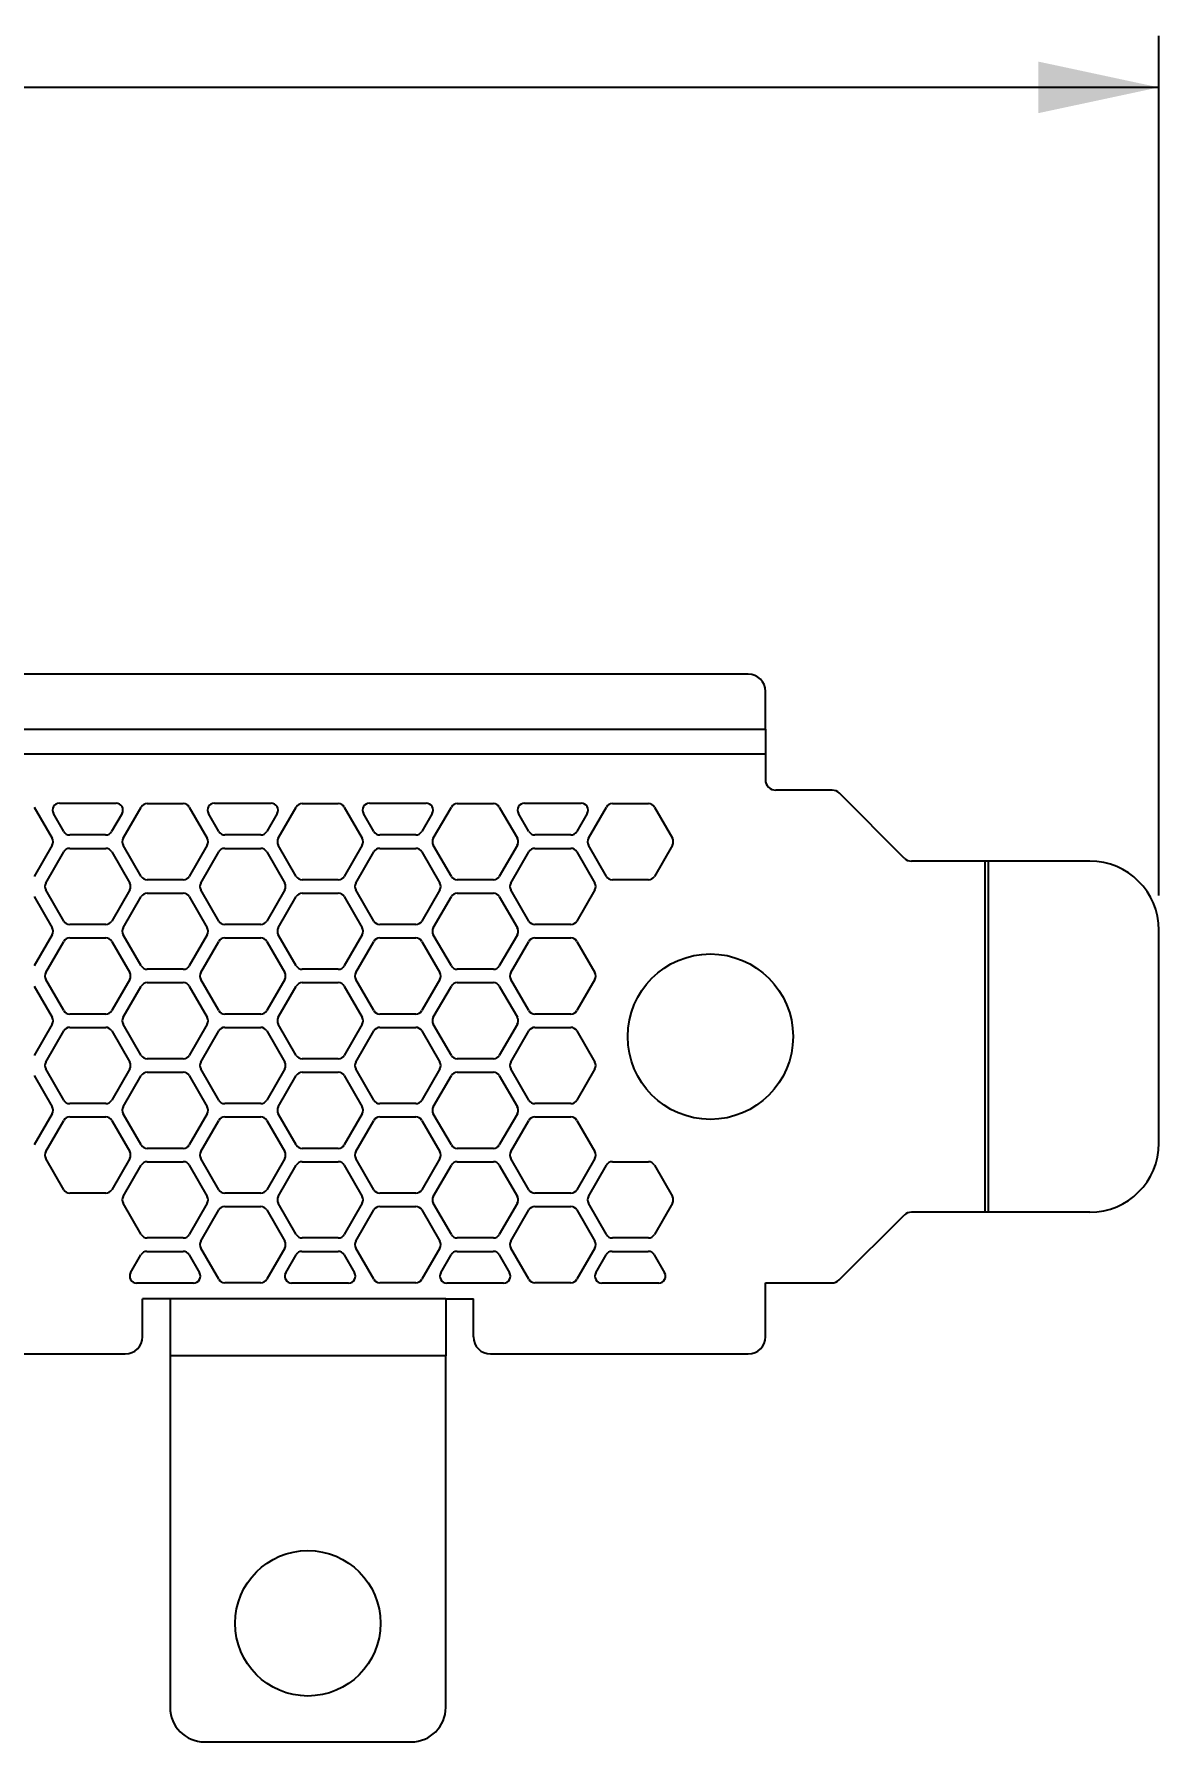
# Model space of a CAD drawing. Extents: x 0 to 420, y 0 to 297.
# Drawn here: x 243.69 to 276.33, y 138.57 to 188.12 of the extents above; entities that cross this region are included whole.
import ezdxf
from ezdxf.enums import TextEntityAlignment as Align

# ---------------------------------------------------------------- set-up
doc = ezdxf.new("R2010")
doc.units = 0
doc.header["$LTSCALE"] = 23.1
doc.layers.get('0').update_dxf_attribs({"linetype": 'CONTINUOUS'})
doc.layers.add('02-AXIS', color=7, linetype='CONTINUOUS')
doc.layers.add('02___PRT_ALL_AXES', color=7, linetype='CONTINUOUS')
doc.styles.get("Standard").update_dxf_attribs({"font": 'gothic.ttf'})
doc.dimstyles.get("Standard").update_dxf_attribs({"dimtxt": 2.5, "dimasz": 2.5, "dimexe": 1.25, "dimexo": 0.625, "dimtad": 1, "dimcen": 2.5, "dimazin": 3, "dimtfac": 1, "dimtmove": 0, "dimatfit": 3})

# ---------------------------------------------------------------- blocks, each defined once
blk = doc.blocks.new('_FILLED')
at = {"color": 0, "linetype": 'BYBLOCK'}
blk.add_solid([(0, 0), (-1, 0.214), (-1, -0.214)], dxfattribs=at)
blk = doc.blocks.new('*D0')
at = {"color": 2, "linetype": 'CONTINUOUS'}
for p, q in [((144.828, 164.699), (144.828, 188.08)), ((276.329, 163.124), (276.329, 188.08)), ((144.828, 186.58), (201.759, 186.58)), ((276.329, 186.58), (219.398, 186.58))]:
    blk.add_line(p, q, dxfattribs=at)
at = {"color": 2, "linetype": 'CONTINUOUS', "xscale": 3.5, "yscale": 3.5, "zscale": 3.5, "rotation": 180}
blk.add_blockref('_FILLED', (144.828, 186.58), dxfattribs=at)
at = {"color": 2, "linetype": 'CONTINUOUS', "xscale": 3.5, "yscale": 3.5, "zscale": 3.5}
blk.add_blockref('_FILLED', (276.329, 186.58), dxfattribs=at)
at = {"color": 2, "linetype": 'CONTINUOUS'}
blk.add_text('131.5', height=3, dxfattribs=at).set_placement((210.578, 185.08), align=Align.CENTER)

msp = doc.modelspace()

# ---------------------------------------------------------------- linework, layer by layer
at = {"color": 3, "linetype": 'CONTINUOUS'}
for p, q in [((264.412, 169.553), (161.674, 169.553)), ((264.912, 167.953), (264.912, 169.053)), ((264.912, 167.239), (264.912, 166.484)), ((266.845, 166.184), (265.212, 166.184)), ((268.941, 164.212), (267.057, 166.096)), ((243.688, 165.695), (244.211, 164.789)), ((244.419, 165.809), (246.065, 165.809)), ((246.273, 164.789), (246.796, 165.695)), ((246.969, 165.795), (248.015, 165.795)), ((248.188, 165.695), (248.711, 164.789)), ((248.919, 165.809), (250.565, 165.809)), ((250.773, 164.789), (251.296, 165.695)), ((251.469, 165.795), (252.515, 165.795)), ((252.688, 165.695), (253.211, 164.789)), ((253.419, 165.809), (255.065, 165.809)), ((255.273, 164.789), (255.796, 165.695)), ((255.969, 165.795), (257.015, 165.795)), ((257.188, 165.695), (257.711, 164.789)), ((257.919, 165.809), (259.565, 165.809)), ((259.773, 164.789), (260.296, 165.695)), ((260.469, 165.795), (261.515, 165.795)), ((261.688, 165.695), (262.211, 164.789)), ((244.547, 164.986), (244.245, 165.509)), ((246.238, 165.509), (245.936, 164.986)), ((249.047, 164.986), (248.745, 165.509)), ((250.738, 165.509), (250.436, 164.986)), ((253.547, 164.986), (253.245, 165.509)), ((255.238, 165.509), (254.936, 164.986)), ((258.047, 164.986), (257.745, 165.509)), ((259.738, 165.509), (259.436, 164.986)), ((244.211, 164.589), (243.688, 163.684)), ((245.763, 164.886), (244.721, 164.886)), ((246.796, 163.684), (246.273, 164.589)), ((248.711, 164.589), (248.188, 163.684)), ((250.263, 164.886), (249.221, 164.886)), ((251.296, 163.684), (250.773, 164.589)), ((253.211, 164.589), (252.688, 163.684)), ((254.763, 164.886), (253.721, 164.886)), ((255.796, 163.684), (255.273, 164.589)), ((257.711, 164.589), (257.188, 163.684)), ((259.263, 164.886), (258.221, 164.886)), ((260.296, 163.684), (259.773, 164.589)), ((262.211, 164.589), (261.688, 163.684)), ((244.023, 163.49), (244.546, 164.396)), ((244.719, 164.496), (245.765, 164.496)), ((245.938, 164.396), (246.461, 163.49)), ((248.523, 163.49), (249.046, 164.396)), ((249.219, 164.496), (250.265, 164.496)), ((250.438, 164.396), (250.961, 163.49)), ((253.023, 163.49), (253.546, 164.396)), ((253.719, 164.496), (254.765, 164.496)), ((254.938, 164.396), (255.461, 163.49)), ((257.523, 163.49), (258.046, 164.396)), ((258.219, 164.496), (259.265, 164.496)), ((259.438, 164.396), (259.961, 163.49)), ((271.292, 164.124), (269.153, 164.124)), ((274.329, 164.124), (271.384, 164.124)), ((248.015, 163.584), (246.969, 163.584)), ((252.515, 163.584), (251.469, 163.584)), ((257.015, 163.584), (255.969, 163.584)), ((261.515, 163.584), (260.469, 163.584)), ((243.688, 163.097), (244.211, 162.191)), ((244.546, 162.385), (244.023, 163.29)), ((246.461, 163.29), (245.938, 162.385)), ((246.273, 162.191), (246.796, 163.097)), ((246.969, 163.197), (248.015, 163.197)), ((248.188, 163.097), (248.711, 162.191)), ((249.046, 162.385), (248.523, 163.29)), ((250.961, 163.29), (250.438, 162.385)), ((250.773, 162.191), (251.296, 163.097)), ((251.469, 163.197), (252.515, 163.197)), ((252.688, 163.097), (253.211, 162.191)), ((253.546, 162.385), (253.023, 163.29)), ((255.461, 163.29), (254.938, 162.385)), ((255.273, 162.191), (255.796, 163.097)), ((255.969, 163.197), (257.015, 163.197)), ((257.188, 163.097), (257.711, 162.191)), ((258.046, 162.385), (257.523, 163.29)), ((259.961, 163.29), (259.438, 162.385)), ((245.765, 162.285), (244.719, 162.285)), ((250.265, 162.285), (249.219, 162.285)), ((254.765, 162.285), (253.719, 162.285)), ((259.265, 162.285), (258.219, 162.285)), ((276.329, 155.939), (276.329, 162.124)), ((244.211, 161.991), (243.688, 161.086)), ((244.023, 160.892), (244.546, 161.798)), ((244.719, 161.898), (245.765, 161.898)), ((245.938, 161.798), (246.461, 160.892)), ((246.796, 161.086), (246.273, 161.991)), ((248.711, 161.991), (248.188, 161.086)), ((248.523, 160.892), (249.046, 161.798)), ((249.219, 161.898), (250.265, 161.898)), ((250.438, 161.798), (250.961, 160.892)), ((251.296, 161.086), (250.773, 161.991)), ((253.211, 161.991), (252.688, 161.086)), ((253.023, 160.892), (253.546, 161.798)), ((253.719, 161.898), (254.765, 161.898)), ((254.938, 161.798), (255.461, 160.892)), ((255.796, 161.086), (255.273, 161.991)), ((257.711, 161.991), (257.188, 161.086)), ((257.523, 160.892), (258.046, 161.798)), ((258.219, 161.898), (259.265, 161.898)), ((259.438, 161.798), (259.961, 160.892)), ((244.546, 159.787), (244.023, 160.692)), ((246.461, 160.692), (245.938, 159.787)), ((248.015, 160.986), (246.969, 160.986)), ((246.969, 160.599), (248.015, 160.599)), ((249.046, 159.787), (248.523, 160.692)), ((250.961, 160.692), (250.438, 159.787)), ((252.515, 160.986), (251.469, 160.986)), ((251.469, 160.599), (252.515, 160.599)), ((253.546, 159.787), (253.023, 160.692)), ((255.461, 160.692), (254.938, 159.787)), ((257.015, 160.986), (255.969, 160.986)), ((255.969, 160.599), (257.015, 160.599)), ((258.046, 159.787), (257.523, 160.692)), ((259.961, 160.692), (259.438, 159.787)), ((243.688, 160.499), (244.211, 159.593)), ((246.273, 159.593), (246.796, 160.499)), ((248.188, 160.499), (248.711, 159.593)), ((250.773, 159.593), (251.296, 160.499)), ((252.688, 160.499), (253.211, 159.593)), ((255.273, 159.593), (255.796, 160.499)), ((257.188, 160.499), (257.711, 159.593)), ((245.765, 159.687), (244.719, 159.687)), ((250.265, 159.687), (249.219, 159.687)), ((254.765, 159.687), (253.719, 159.687)), ((259.265, 159.687), (258.219, 159.687)), ((244.211, 159.393), (243.688, 158.488)), ((244.023, 158.294), (244.546, 159.2)), ((244.719, 159.3), (245.765, 159.3)), ((245.938, 159.2), (246.461, 158.294)), ((246.796, 158.488), (246.273, 159.393)), ((248.711, 159.393), (248.188, 158.488)), ((248.523, 158.294), (249.046, 159.2)), ((249.219, 159.3), (250.265, 159.3)), ((250.438, 159.2), (250.961, 158.294)), ((251.296, 158.488), (250.773, 159.393)), ((253.211, 159.393), (252.688, 158.488)), ((253.023, 158.294), (253.546, 159.2)), ((253.719, 159.3), (254.765, 159.3)), ((254.938, 159.2), (255.461, 158.294)), ((255.796, 158.488), (255.273, 159.393)), ((257.711, 159.393), (257.188, 158.488)), ((257.523, 158.294), (258.046, 159.2)), ((258.219, 159.3), (259.265, 159.3)), ((259.438, 159.2), (259.961, 158.294)), ((244.546, 157.189), (244.023, 158.094)), ((246.461, 158.094), (245.938, 157.189)), ((248.015, 158.388), (246.969, 158.388)), ((249.046, 157.189), (248.523, 158.094)), ((250.961, 158.094), (250.438, 157.189)), ((252.515, 158.388), (251.469, 158.388)), ((253.546, 157.189), (253.023, 158.094)), ((255.461, 158.094), (254.938, 157.189)), ((257.015, 158.388), (255.969, 158.388)), ((258.046, 157.189), (257.523, 158.094)), ((259.961, 158.094), (259.438, 157.189)), ((243.688, 157.901), (244.211, 156.995)), ((246.273, 156.995), (246.796, 157.901)), ((246.969, 158.001), (248.015, 158.001)), ((248.188, 157.901), (248.711, 156.995)), ((250.773, 156.995), (251.296, 157.901)), ((251.469, 158.001), (252.515, 158.001)), ((252.688, 157.901), (253.211, 156.995)), ((255.273, 156.995), (255.796, 157.901)), ((255.969, 158.001), (257.015, 158.001)), ((257.188, 157.901), (257.711, 156.995)), ((244.211, 156.795), (243.688, 155.89)), ((244.023, 155.696), (244.546, 156.602)), ((245.765, 157.089), (244.719, 157.089)), ((244.719, 156.702), (245.765, 156.702)), ((245.938, 156.602), (246.461, 155.696)), ((246.796, 155.89), (246.273, 156.795)), ((248.711, 156.795), (248.188, 155.89)), ((248.523, 155.696), (249.046, 156.602)), ((250.265, 157.089), (249.219, 157.089)), ((249.219, 156.702), (250.265, 156.702)), ((250.438, 156.602), (250.961, 155.696)), ((251.296, 155.89), (250.773, 156.795)), ((253.211, 156.795), (252.688, 155.89)), ((253.023, 155.696), (253.546, 156.602)), ((254.765, 157.089), (253.719, 157.089)), ((253.719, 156.702), (254.765, 156.702)), ((254.938, 156.602), (255.461, 155.696)), ((255.796, 155.89), (255.273, 156.795)), ((257.711, 156.795), (257.188, 155.89)), ((257.523, 155.696), (258.046, 156.602)), ((259.265, 157.089), (258.219, 157.089)), ((258.219, 156.702), (259.265, 156.702)), ((259.438, 156.602), (259.961, 155.696)), ((248.015, 155.79), (246.969, 155.79)), ((252.515, 155.79), (251.469, 155.79)), ((257.015, 155.79), (255.969, 155.79)), ((244.546, 154.59), (244.023, 155.496)), ((246.461, 155.496), (245.938, 154.59)), ((246.273, 154.397), (246.796, 155.303)), ((246.969, 155.403), (248.015, 155.403)), ((248.188, 155.303), (248.711, 154.397)), ((249.046, 154.59), (248.523, 155.496)), ((250.961, 155.496), (250.438, 154.59)), ((250.773, 154.397), (251.296, 155.303)), ((251.469, 155.403), (252.515, 155.403)), ((252.688, 155.303), (253.211, 154.397)), ((253.546, 154.59), (253.023, 155.496)), ((255.461, 155.496), (254.938, 154.59)), ((255.273, 154.397), (255.796, 155.303)), ((255.969, 155.403), (257.015, 155.403)), ((257.188, 155.303), (257.711, 154.397)), ((258.046, 154.59), (257.523, 155.496)), ((259.961, 155.496), (259.438, 154.59)), ((259.773, 154.397), (260.296, 155.303)), ((260.469, 155.403), (261.515, 155.403)), ((261.688, 155.303), (262.211, 154.397)), ((245.765, 154.49), (244.719, 154.49)), ((246.796, 153.291), (246.273, 154.197)), ((248.711, 154.197), (248.188, 153.291)), ((250.265, 154.49), (249.219, 154.49)), ((251.296, 153.291), (250.773, 154.197)), ((253.211, 154.197), (252.688, 153.291)), ((254.765, 154.49), (253.719, 154.49)), ((255.796, 153.291), (255.273, 154.197)), ((257.711, 154.197), (257.188, 153.291)), ((259.265, 154.49), (258.219, 154.49)), ((260.296, 153.291), (259.773, 154.197)), ((262.211, 154.197), (261.688, 153.291)), ((248.523, 153.098), (249.046, 154.004)), ((249.219, 154.104), (250.265, 154.104)), ((250.438, 154.004), (250.961, 153.098)), ((253.023, 153.098), (253.546, 154.004)), ((253.719, 154.104), (254.765, 154.104)), ((254.938, 154.004), (255.461, 153.098)), ((257.523, 153.098), (258.046, 154.004)), ((258.219, 154.104), (259.265, 154.104)), ((259.438, 154.004), (259.961, 153.098)), ((267.052, 151.971), (268.941, 153.852)), ((271.292, 153.939), (269.153, 153.939)), ((274.329, 153.939), (271.384, 153.939)), ((248.015, 153.191), (246.969, 153.191)), ((252.515, 153.191), (251.469, 153.191)), ((257.015, 153.191), (255.969, 153.191)), ((261.515, 153.191), (260.469, 153.191)), ((246.488, 152.182), (246.788, 152.702)), ((246.961, 152.802), (248.012, 152.802)), ((248.185, 152.702), (248.486, 152.182)), ((249.046, 151.992), (248.523, 152.898)), ((250.961, 152.898), (250.438, 151.992)), ((250.988, 152.182), (251.288, 152.702)), ((251.461, 152.802), (252.512, 152.802)), ((252.685, 152.702), (252.986, 152.182)), ((253.546, 151.992), (253.023, 152.898)), ((255.461, 152.898), (254.938, 151.992)), ((255.488, 152.182), (255.788, 152.702)), ((255.961, 152.802), (257.012, 152.802)), ((257.185, 152.702), (257.486, 152.182)), ((258.046, 151.992), (257.523, 152.898)), ((259.961, 152.898), (259.438, 151.992)), ((259.988, 152.182), (260.288, 152.702)), ((260.461, 152.802), (261.512, 152.802)), ((261.685, 152.702), (261.986, 152.182)), ((248.313, 151.882), (246.661, 151.882)), ((250.265, 151.892), (249.219, 151.892)), ((252.813, 151.882), (251.161, 151.882)), ((254.765, 151.892), (253.719, 151.892)), ((257.313, 151.882), (255.661, 151.882)), ((259.265, 151.892), (258.219, 151.892)), ((261.813, 151.882), (260.161, 151.882)), ((264.914, 151.884), (266.84, 151.884)), ((264.914, 150.324), (264.914, 151.884)), ((247.632, 151.424), (246.832, 151.424)), ((246.832, 150.324), (246.832, 151.424)), ((255.634, 151.424), (256.434, 151.424)), ((256.434, 150.324), (256.434, 151.424)), ((170.462, 149.824), (246.332, 149.824)), ((247.632, 149.767), (247.632, 139.567)), ((255.634, 139.567), (255.634, 149.767)), ((256.934, 149.824), (264.414, 149.824)), ((248.632, 138.567), (254.634, 138.567))]:
    msp.add_line(p, q, dxfattribs=at)
for centre, radius, start, end in [((264.412, 169.053), 0.5, 0, 90), ((265.212, 166.484), 0.3, 180, 270), ((266.845, 165.884), 0.3, 45, 90), ((244.419, 165.609), 0.2, 90, 210), ((246.065, 165.609), 0.2, 330, 90), ((246.969, 165.595), 0.2, 90, 150), ((248.015, 165.595), 0.2, 30, 90), ((248.919, 165.609), 0.2, 90, 210), ((250.565, 165.609), 0.2, 330, 90), ((251.469, 165.595), 0.2, 90, 150), ((252.515, 165.595), 0.2, 30, 90), ((253.419, 165.609), 0.2, 90, 210), ((255.065, 165.609), 0.2, 330, 90), ((255.969, 165.595), 0.2, 90, 150), ((257.015, 165.595), 0.2, 30, 90), ((257.919, 165.609), 0.2, 90, 210), ((259.565, 165.609), 0.2, 330, 90), ((260.469, 165.595), 0.2, 90, 150), ((261.515, 165.595), 0.2, 30, 90), ((244.037, 164.689), 0.2, 330, 30), ((244.721, 165.086), 0.2, 210, 270), ((245.763, 165.086), 0.2, 270, 330), ((246.446, 164.689), 0.2, 150, 210), ((248.537, 164.689), 0.2, 330, 30), ((249.221, 165.086), 0.2, 210, 270), ((250.263, 165.086), 0.2, 270, 330), ((250.946, 164.689), 0.2, 150, 210), ((253.037, 164.689), 0.2, 330, 30), ((253.721, 165.086), 0.2, 210, 270), ((254.763, 165.086), 0.2, 270, 330), ((255.446, 164.689), 0.2, 150, 210), ((257.537, 164.689), 0.2, 330, 30), ((258.221, 165.086), 0.2, 210, 270), ((259.263, 165.086), 0.2, 270, 330), ((259.946, 164.689), 0.2, 150, 210), ((262.037, 164.689), 0.2, 330, 30), ((244.719, 164.296), 0.2, 90, 150), ((245.765, 164.296), 0.2, 30, 90), ((249.219, 164.296), 0.2, 90, 150), ((250.265, 164.296), 0.2, 30, 90), ((253.719, 164.296), 0.2, 90, 150), ((254.765, 164.296), 0.2, 30, 90), ((258.219, 164.296), 0.2, 90, 150), ((259.265, 164.296), 0.2, 30, 90), ((269.153, 164.424), 0.3, 225, 270), ((274.329, 162.124), 2, 0, 90), ((246.969, 163.784), 0.2, 210, 270), ((248.015, 163.784), 0.2, 270, 330), ((251.469, 163.784), 0.2, 210, 270), ((252.515, 163.784), 0.2, 270, 330), ((255.969, 163.784), 0.2, 210, 270), ((257.015, 163.784), 0.2, 270, 330), ((260.469, 163.784), 0.2, 210, 270), ((261.515, 163.784), 0.2, 270, 330), ((244.196, 163.39), 0.2, 150, 210), ((246.287, 163.39), 0.2, 330, 30), ((246.969, 162.997), 0.2, 90, 150), ((248.015, 162.997), 0.2, 30, 90), ((248.696, 163.39), 0.2, 150, 210), ((250.787, 163.39), 0.2, 330, 30), ((251.469, 162.997), 0.2, 90, 150), ((252.515, 162.997), 0.2, 30, 90), ((253.196, 163.39), 0.2, 150, 210), ((255.287, 163.39), 0.2, 330, 30), ((255.969, 162.997), 0.2, 90, 150), ((257.015, 162.997), 0.2, 30, 90), ((257.696, 163.39), 0.2, 150, 210), ((259.787, 163.39), 0.2, 330, 30), ((244.037, 162.091), 0.2, 330, 30), ((244.719, 162.485), 0.2, 210, 270), ((245.765, 162.485), 0.2, 270, 330), ((246.446, 162.091), 0.2, 150, 210), ((248.537, 162.091), 0.2, 330, 30), ((249.219, 162.485), 0.2, 210, 270), ((250.265, 162.485), 0.2, 270, 330), ((250.946, 162.091), 0.2, 150, 210), ((253.037, 162.091), 0.2, 330, 30), ((253.719, 162.485), 0.2, 210, 270), ((254.765, 162.485), 0.2, 270, 330), ((255.446, 162.091), 0.2, 150, 210), ((257.537, 162.091), 0.2, 330, 30), ((258.219, 162.485), 0.2, 210, 270), ((259.265, 162.485), 0.2, 270, 330), ((244.719, 161.698), 0.2, 90, 150), ((245.765, 161.698), 0.2, 30, 90), ((249.219, 161.698), 0.2, 90, 150), ((250.265, 161.698), 0.2, 30, 90), ((253.719, 161.698), 0.2, 90, 150), ((254.765, 161.698), 0.2, 30, 90), ((258.219, 161.698), 0.2, 90, 150), ((259.265, 161.698), 0.2, 30, 90), ((246.969, 161.186), 0.2, 210, 270), ((248.015, 161.186), 0.2, 270, 330), ((251.469, 161.186), 0.2, 210, 270), ((252.515, 161.186), 0.2, 270, 330), ((255.969, 161.186), 0.2, 210, 270), ((257.015, 161.186), 0.2, 270, 330), ((244.196, 160.792), 0.2, 150, 210), ((246.287, 160.792), 0.2, 330, 30), ((246.969, 160.399), 0.2, 90, 150), ((248.015, 160.399), 0.2, 30, 90), ((248.696, 160.792), 0.2, 150, 210), ((250.787, 160.792), 0.2, 330, 30), ((251.469, 160.399), 0.2, 90, 150), ((252.515, 160.399), 0.2, 30, 90), ((253.196, 160.792), 0.2, 150, 210), ((255.287, 160.792), 0.2, 330, 30), ((255.969, 160.399), 0.2, 90, 150), ((257.015, 160.399), 0.2, 30, 90), ((257.696, 160.792), 0.2, 150, 210), ((259.787, 160.792), 0.2, 330, 30), ((244.037, 159.493), 0.2, 330, 30), ((244.719, 159.887), 0.2, 210, 270), ((245.765, 159.887), 0.2, 270, 330), ((246.446, 159.493), 0.2, 150, 210), ((248.537, 159.493), 0.2, 330, 30), ((249.219, 159.887), 0.2, 210, 270), ((250.265, 159.887), 0.2, 270, 330), ((250.946, 159.493), 0.2, 150, 210), ((253.037, 159.493), 0.2, 330, 30), ((253.719, 159.887), 0.2, 210, 270), ((254.765, 159.887), 0.2, 270, 330), ((255.446, 159.493), 0.2, 150, 210), ((257.537, 159.493), 0.2, 330, 30), ((258.219, 159.887), 0.2, 210, 270), ((259.265, 159.887), 0.2, 270, 330), ((244.719, 159.1), 0.2, 90, 150), ((245.765, 159.1), 0.2, 30, 90), ((249.219, 159.1), 0.2, 90, 150), ((250.265, 159.1), 0.2, 30, 90), ((253.719, 159.1), 0.2, 90, 150), ((254.765, 159.1), 0.2, 30, 90), ((258.219, 159.1), 0.2, 90, 150), ((259.265, 159.1), 0.2, 30, 90), ((244.196, 158.194), 0.2, 150, 210), ((246.287, 158.194), 0.2, 330, 30), ((246.969, 158.588), 0.2, 210, 270), ((248.015, 158.588), 0.2, 270, 330), ((248.696, 158.194), 0.2, 150, 210), ((250.787, 158.194), 0.2, 330, 30), ((251.469, 158.588), 0.2, 210, 270), ((252.515, 158.588), 0.2, 270, 330), ((253.196, 158.194), 0.2, 150, 210), ((255.287, 158.194), 0.2, 330, 30), ((255.969, 158.588), 0.2, 210, 270), ((257.015, 158.588), 0.2, 270, 330), ((257.696, 158.194), 0.2, 150, 210), ((259.787, 158.194), 0.2, 330, 30), ((246.969, 157.801), 0.2, 90, 150), ((248.015, 157.801), 0.2, 30, 90), ((251.469, 157.801), 0.2, 90, 150), ((252.515, 157.801), 0.2, 30, 90), ((255.969, 157.801), 0.2, 90, 150), ((257.015, 157.801), 0.2, 30, 90), ((244.719, 157.289), 0.2, 210, 270), ((245.765, 157.289), 0.2, 270, 330), ((249.219, 157.289), 0.2, 210, 270), ((250.265, 157.289), 0.2, 270, 330), ((253.719, 157.289), 0.2, 210, 270), ((254.765, 157.289), 0.2, 270, 330), ((258.219, 157.289), 0.2, 210, 270), ((259.265, 157.289), 0.2, 270, 330), ((244.037, 156.895), 0.2, 330, 30), ((244.719, 156.502), 0.2, 90, 150), ((245.765, 156.502), 0.2, 30, 90), ((246.446, 156.895), 0.2, 150, 210), ((248.537, 156.895), 0.2, 330, 30), ((249.219, 156.502), 0.2, 90, 150), ((250.265, 156.502), 0.2, 30, 90), ((250.946, 156.895), 0.2, 150, 210), ((253.037, 156.895), 0.2, 330, 30), ((253.719, 156.502), 0.2, 90, 150), ((254.765, 156.502), 0.2, 30, 90), ((255.446, 156.895), 0.2, 150, 210), ((257.537, 156.895), 0.2, 330, 30), ((258.219, 156.502), 0.2, 90, 150), ((259.265, 156.502), 0.2, 30, 90), ((244.196, 155.596), 0.2, 150, 210), ((246.287, 155.596), 0.2, 330, 30), ((246.969, 155.99), 0.2, 210, 270), ((248.015, 155.99), 0.2, 270, 330), ((248.696, 155.596), 0.2, 150, 210), ((250.787, 155.596), 0.2, 330, 30), ((251.469, 155.99), 0.2, 210, 270), ((252.515, 155.99), 0.2, 270, 330), ((253.196, 155.596), 0.2, 150, 210), ((255.287, 155.596), 0.2, 330, 30), ((255.969, 155.99), 0.2, 210, 270), ((257.015, 155.99), 0.2, 270, 330), ((257.696, 155.596), 0.2, 150, 210), ((259.787, 155.596), 0.2, 330, 30), ((274.329, 155.939), 2, 270, 360), ((246.969, 155.203), 0.2, 90, 150), ((248.015, 155.203), 0.2, 30, 90), ((251.469, 155.203), 0.2, 90, 150), ((252.515, 155.203), 0.2, 30, 90), ((255.969, 155.203), 0.2, 90, 150), ((257.015, 155.203), 0.2, 30, 90), ((260.469, 155.203), 0.2, 90, 150), ((261.515, 155.203), 0.2, 30, 90), ((244.719, 154.69), 0.2, 210, 270), ((245.765, 154.69), 0.2, 270, 330), ((246.446, 154.297), 0.2, 150, 210), ((248.537, 154.297), 0.2, 330, 30), ((249.219, 154.69), 0.2, 210, 270), ((250.265, 154.69), 0.2, 270, 330), ((250.946, 154.297), 0.2, 150, 210), ((253.037, 154.297), 0.2, 330, 30), ((253.719, 154.69), 0.2, 210, 270), ((254.765, 154.69), 0.2, 270, 330), ((255.446, 154.297), 0.2, 150, 210), ((257.537, 154.297), 0.2, 330, 30), ((258.219, 154.69), 0.2, 210, 270), ((259.265, 154.69), 0.2, 270, 330), ((259.946, 154.297), 0.2, 150, 210), ((262.037, 154.297), 0.2, 330, 30), ((249.219, 153.904), 0.2, 90, 150), ((250.265, 153.904), 0.2, 30, 90), ((253.719, 153.904), 0.2, 90, 150), ((254.765, 153.904), 0.2, 30, 90), ((258.219, 153.904), 0.2, 90, 150), ((259.265, 153.904), 0.2, 30, 90), ((269.153, 153.639), 0.3, 90, 134.8609), ((246.969, 153.391), 0.2, 210, 270), ((248.015, 153.391), 0.2, 270, 330), ((251.469, 153.391), 0.2, 210, 270), ((252.515, 153.391), 0.2, 270, 330), ((255.969, 153.391), 0.2, 210, 270), ((257.015, 153.391), 0.2, 270, 330), ((260.469, 153.391), 0.2, 210, 270), ((261.515, 153.391), 0.2, 270, 330), ((246.961, 152.602), 0.2, 90, 150), ((248.012, 152.602), 0.2, 30, 90), ((248.696, 152.998), 0.2, 150, 210), ((250.787, 152.998), 0.2, 330, 30), ((251.461, 152.602), 0.2, 90, 150), ((252.512, 152.602), 0.2, 30, 90), ((253.196, 152.998), 0.2, 150, 210), ((255.287, 152.998), 0.2, 330, 30), ((255.961, 152.602), 0.2, 90, 150), ((257.012, 152.602), 0.2, 30, 90), ((257.696, 152.998), 0.2, 150, 210), ((259.787, 152.998), 0.2, 330, 30), ((260.461, 152.602), 0.2, 90, 150), ((261.512, 152.602), 0.2, 30, 90), ((246.661, 152.082), 0.2, 150, 270), ((248.313, 152.082), 0.2, 270, 30), ((251.161, 152.082), 0.2, 150, 270), ((252.813, 152.082), 0.2, 270, 30), ((255.661, 152.082), 0.2, 150, 270), ((257.313, 152.082), 0.2, 270, 30), ((260.161, 152.082), 0.2, 150, 270), ((261.813, 152.082), 0.2, 270, 30), ((249.219, 152.092), 0.2, 210, 270), ((250.265, 152.092), 0.2, 270, 330), ((253.719, 152.092), 0.2, 210, 270), ((254.765, 152.092), 0.2, 270, 330), ((258.219, 152.092), 0.2, 210, 270), ((259.265, 152.092), 0.2, 270, 330), ((266.84, 152.184), 0.3, 270, 314.8609), ((246.332, 150.324), 0.5, 270, 360), ((256.934, 150.324), 0.5, 180, 270), ((264.414, 150.324), 0.5, 270, 360), ((248.632, 139.567), 1, 180, 270), ((254.634, 139.567), 1, 270, 360)]:
    msp.add_arc(centre, radius, start, end, dxfattribs=at)
at = {"layer": '02-AXIS', "color": 3, "linetype": 'CONTINUOUS'}
for p, q in [((161.174, 167.953), (264.912, 167.953)), ((264.912, 167.953), (264.912, 167.239)), ((161.174, 167.239), (264.912, 167.239)), ((271.384, 164.124), (271.292, 164.124)), ((271.292, 153.939), (271.292, 164.124)), ((271.384, 153.939), (271.384, 164.124)), ((271.384, 153.939), (271.292, 153.939)), ((255.634, 151.424), (247.632, 151.424)), ((247.632, 151.424), (247.632, 149.767)), ((255.634, 151.424), (255.634, 149.767)), ((255.634, 149.767), (247.632, 149.767))]:
    msp.add_line(p, q, dxfattribs=at)
msp.add_circle((263.314, 159.032), 2.4, dxfattribs=at)
at = {"layer": '02___PRT_ALL_AXES', "color": 3, "linetype": 'CONTINUOUS'}
msp.add_circle((251.632, 142.007), 2.11, dxfattribs=at)

# ---------------------------------------------------------------- dimensions: what is measured, and where the dimension line sits
at = {"color": 2, "linetype": 'CONTINUOUS'}
dim = msp.add_linear_dim(base=(276.329, 186.58), p1=(144.828, 163.699), p2=(276.329, 162.124), dimstyle='Standard', dxfattribs=at)
dim.commit()
dim.dimension.update_dxf_attribs({"geometry": '*D0', "text_midpoint": (210.775, 186.58), "dimtype": 128})

doc.saveas('drawing.dxf')
